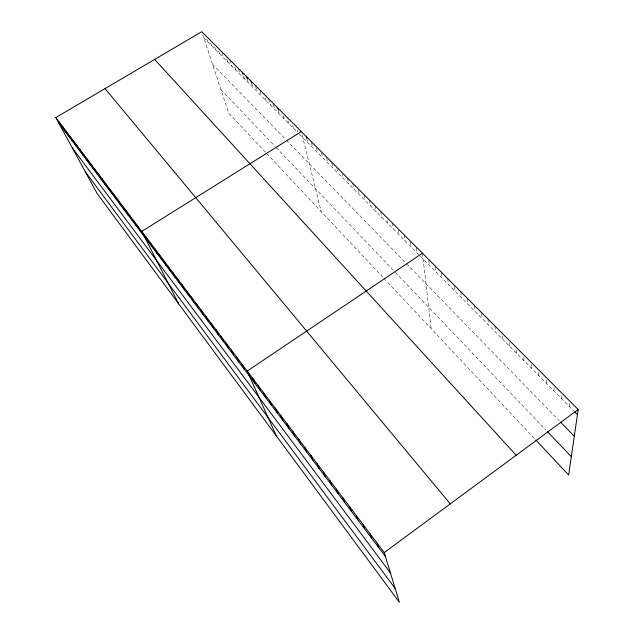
<?xml version="1.0" encoding="UTF-8"?>
<svg xmlns="http://www.w3.org/2000/svg" width="634" height="634" viewBox="0 0 634 634"><rect width="100%" height="100%" fill="white"/><g stroke="black" fill="none" stroke-linecap="round" stroke-linejoin="round"><path stroke-width="0.48" stroke-dasharray="3.17 2.38" d="M502.207 338.786L502.215 333.278M509.316 345.958L509.387 340.482M516.512 353.217L516.655 347.773M523.803 360.564L523.977 356.062M531.173 368.005L531.458 362.632M538.646 375.534L538.995 370.208M546.207 383.166L546.563 378.752M553.862 390.885L554.37 385.63M561.621 398.707L562.199 393.492M569.475 406.624L570.132 401.457M203.799 37.85L297.378 132.229M299.422 134.281L419.724 255.605M420.405 256.294L574.111 411.308M212.501 64.169L285.839 139.583M286.465 140.233L405.895 263.055M406.529 263.704L559.164 420.667M220.949 89.719L275.005 146.335M276.202 147.579L393.968 270.924M395.307 272.335L545.882 430.034M265.369 152.16L228.692 113.129L202.928 35.219M266.684 153.563L383.316 277.716M383.958 278.389L534.462 438.585M206.819 39.134L207.683 41.765M210.742 43.08L211.597 45.719M214.704 47.067L215.552 49.706M218.698 51.092L219.538 53.731M221.9 52.519L223.564 57.789M226.806 59.247L227.63 61.886M229.825 59.873L231.727 66.023M235.063 67.561L235.864 70.192M238.447 69.138L240.04 74.4M243.464 76.017L244.256 78.656M247.212 78.553L248.512 82.943M251.524 82.888L252.8 87.27M255.613 86.382L257.135 91.645M260.011 90.797L261.509 96.051M265.186 97.882L265.923 100.505M268.681 98.872L270.385 105.006M273.452 104.293L274.887 109.547M278.255 109.753L279.428 114.128M283.327 116.133L284.016 118.756M287.971 120.809L288.652 123.424M292.662 125.524L293.328 128.147M297.394 130.295L297.837 132.038M302.18 135.105L321.153 211.542M306.658 138.307L307.72 142.65M311.413 142.42L312.657 147.635M316.429 147.46L317.642 152.667M321.493 152.548L322.682 157.747M326.613 157.692L327.778 162.883M331.788 162.89L332.921 168.073M337.019 168.137L338.12 173.312M342.297 173.447L343.374 178.614M347.464 177.948L348.684 183.963M352.861 183.369L354.041 189.376M358.487 189.701L359.462 194.836M363.995 195.24L364.946 200.36M369.416 199.979L370.478 205.947M375.051 205.638L376.073 211.59M380.749 211.36L381.731 217.296M387.049 220.529L387.453 223.065M392.335 222.986L393.238 228.898M398.342 229.738L399.079 234.786M404.175 234.873L404.991 240.746M410.325 241.895L410.967 246.777M416.411 248.005L417.006 252.871M422.45 253.22L431.144 328.618M428.782 260.431L429.297 265.266M435.075 266.755L435.55 271.566M441.438 273.151L441.874 277.946M447.802 278.667L448.27 284.389M454.396 286.164L454.736 290.919M460.926 291.838L461.283 297.512M467.599 298.543L467.9 304.193M474.359 305.319L474.597 310.945M481.23 313.117L481.38 317.785M488.117 319.132L488.235 324.703M495.122 326.161L495.178 331.701"/><path stroke-width="0.95" d="M55.824 117.552L384.236 552.571L399.372 602.3L97.089 193.481L55.824 117.552L201.763 31.7L578.176 409.524L568.65 474.977L535.801 440.012M384.236 552.571L578.176 409.524M422.45 253.22L247.22 371.072L276.266 435.804M301.316 131.626L141.762 231.378L178.614 303.741M574.776 411.973L577.431 414.644M560.527 422.078L574.285 436.224M547.158 431.374L571.313 456.67M154.656 59.414L516.179 455.252M105.046 88.594L450.275 503.864M58.954 123.297L385.432 556.486M72.308 147.88L390.433 572.93M85.249 171.703L395.156 588.447M62.568 126.483L65.674 132.221M59.184 121.997L62.298 127.743M69.439 135.581L72.522 141.311M65.991 131.008L69.082 136.746M76.437 144.853L79.504 150.567M72.918 140.193L76.001 145.915M79.987 149.553L83.038 155.259M87.191 159.094L90.218 164.785M83.569 154.3L86.612 159.998M90.844 163.929L93.864 169.619M98.254 173.748L101.25 179.422M94.529 168.818L97.533 174.493M102.019 178.733L104.998 184.391M109.65 188.845L112.598 194.487M105.815 183.765L108.779 189.415M113.526 193.972L116.458 199.607M117.441 199.155L120.357 204.774M121.387 204.394L124.296 209.997M129.415 215.021L132.284 220.6M125.381 209.68L128.274 215.275M133.489 220.418L136.342 225.989M137.602 225.87L140.439 231.426M146.026 237.029L148.824 242.553M150.337 242.735L153.119 248.243M154.688 248.504L157.454 253.988M159.094 254.337L161.828 259.805M163.54 260.225L166.259 265.678M168.034 266.185L170.736 271.614M172.583 272.2L175.253 277.621M177.179 278.294L179.826 283.683M181.823 284.444L184.446 289.817M186.515 290.665L189.122 296.015M191.27 296.958L193.845 302.283M196.072 303.321L198.624 308.623M200.923 309.749L203.451 315.027M205.836 316.255L208.332 321.509M210.805 322.833L213.278 328.063M215.829 329.49L218.27 334.689M220.909 336.218L223.319 341.393M226.045 343.026L228.43 348.169M231.251 349.913L233.597 355.024M236.506 356.887L238.828 361.966M241.831 363.932L244.114 368.98M252.665 378.284L254.884 383.269M258.181 385.591L260.36 390.536M263.76 392.985L265.908 397.89M269.41 400.466L271.518 405.34M275.132 408.042L277.193 412.869M280.917 415.714L282.938 420.5M286.774 423.472L288.755 428.219M292.71 431.334L294.651 436.034M298.717 439.283L300.611 443.943M304.796 447.342L306.65 451.955M310.961 455.505L312.76 460.062M317.198 463.763L318.95 468.272M323.514 472.132L325.218 476.594M329.91 480.612L331.566 485.018M336.392 489.194L337.993 493.545M342.962 497.896L344.508 502.191M349.611 506.709L351.109 510.941M356.356 515.64L357.79 519.809M363.187 524.683L364.566 528.796M370.113 533.86L371.429 537.901M377.127 543.148L378.379 547.134M242.418 72.506L242.941 74.265M246.689 76.801L247.212 78.553M251.009 81.128L251.524 82.888M277.779 108.002L278.255 109.753M306.23 136.564L306.658 138.307"/></g></svg>
